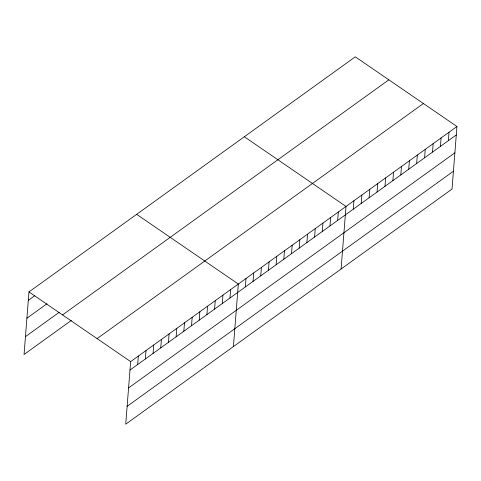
<?xml version="1.0" encoding="UTF-8"?>
<svg xmlns="http://www.w3.org/2000/svg" width="481" height="481" viewBox="0 0 481 481"><rect width="100%" height="100%" fill="white"/><g stroke="black" fill="none" stroke-linecap="round" stroke-linejoin="round"><path stroke-width="0.72" d="M456.95 126.515L130.646 361.616L125.721 424.182L452.026 189.075L456.95 126.515L355.279 56.818L28.974 291.925L24.05 354.485L71.38 320.382M137.674 364.508L138.336 356.078M145.364 358.97L146.032 350.535M153.06 353.427L153.722 344.991M160.75 347.883L161.412 339.454M168.44 342.346L169.102 333.91M176.13 336.802L176.798 328.367M183.826 331.259L184.488 322.829M191.516 325.721L192.178 317.286M199.206 320.178L199.868 311.742M206.896 314.634L207.564 306.205M214.586 309.097L215.254 300.661M222.282 303.553L222.944 295.118M229.972 298.01L230.633 289.574M233.405 346.597L238.329 284.037L136.652 214.34M245.352 286.929L246.019 278.493M253.048 281.385L253.709 272.949M260.738 275.841L261.399 267.412M268.428 270.304L269.095 261.868M276.118 264.76L276.785 256.325M283.814 259.217L284.475 250.787M291.504 253.679L292.165 245.244M299.194 248.136L299.861 239.7M306.884 242.592L307.551 234.163M314.58 237.055L315.241 228.619M322.27 231.511L322.931 223.076M329.96 225.968L330.621 217.532M337.65 220.424L338.317 211.995M341.083 269.011L346.007 206.451L244.336 136.754M353.27 209.175L353.932 200.739M361.195 203.469L361.856 195.033M369.119 197.757L369.781 189.322M377.044 192.045L377.705 183.616M384.968 186.339L385.63 177.904M392.893 180.628L393.554 172.192M400.817 174.916L401.479 166.486M408.742 169.21L409.403 160.774M416.666 163.498L417.328 155.062M424.591 157.792L425.252 149.357M432.515 152.08L433.177 143.645M440.44 146.368L441.101 137.939M448.364 140.662L449.026 132.227M28.313 300.354L34.818 295.665M26.906 318.218L47.018 303.727M25.457 336.622L59.181 312.325M62.524 314.923L388.828 79.822M97.096 338.618L423.4 103.517M129.984 370.051L456.289 134.951M128.577 387.914L454.882 152.814M127.128 406.319L453.433 171.218M28.974 291.925L130.646 361.616"/></g></svg>
